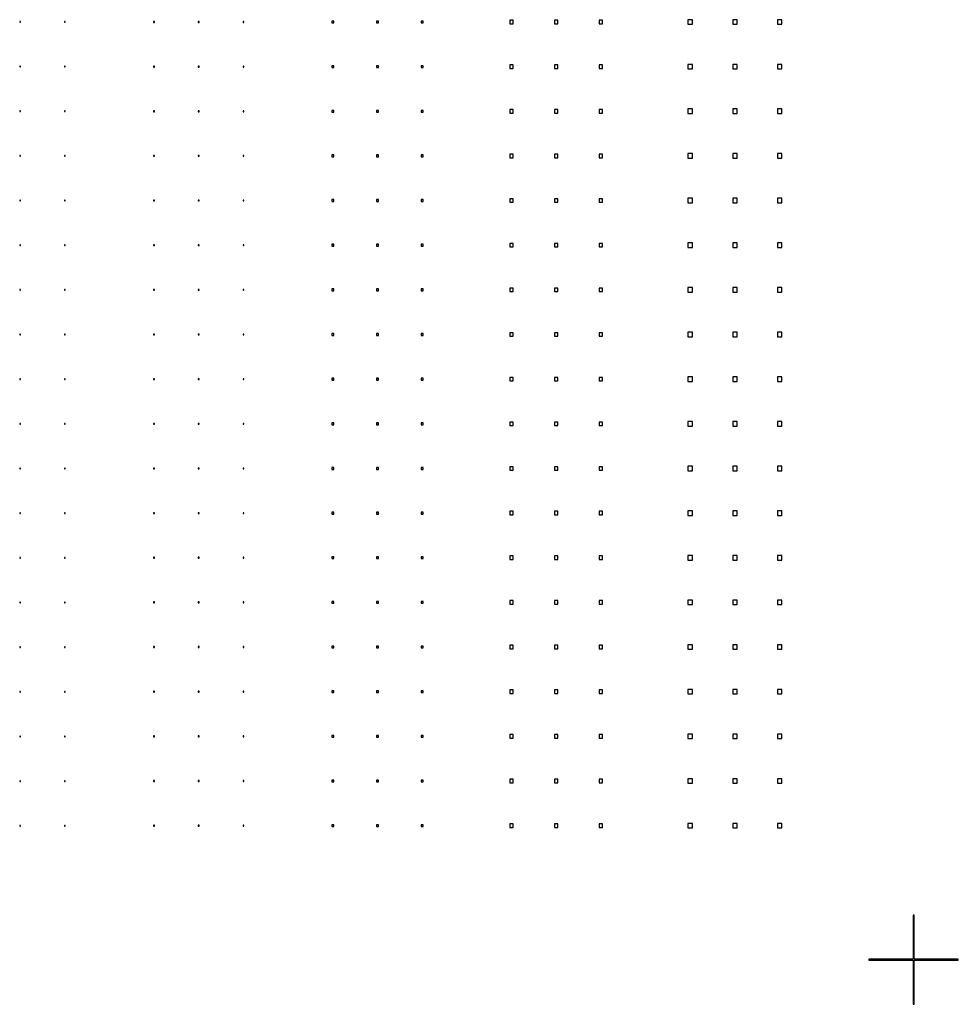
# Model space of a CAD drawing. Extents: x -5117 to 5117, y -2981 to 8396.
# Drawn here: x 2617 to 5117, y -2981 to -357 of the extents above; entities that cross this region are included whole.
import ezdxf

# ---------------------------------------------------------------- set-up
doc = ezdxf.new("R2010")
doc.units = 0
doc.layers.get('0').update_dxf_attribs({"linetype": 'CONTINUOUS'})

msp = doc.modelspace()

# ---------------------------------------------------------------- linework, layer by layer
at = {"color": 7}
for points in [[(2619.10931, -361.523881), (2617.205195, -361.523881), (2617.205195, -363.427995), (2619.10931, -363.427995)], [(2738.116457, -361.523881), (2736.212343, -361.523881), (2736.212343, -363.427995), (2738.116457, -363.427995)], [(2976.368767, -361.285866), (2973.988624, -361.285866), (2973.988624, -363.666009), (2976.368767, -363.666009)], [(3095.375915, -361.285866), (3092.995772, -361.285866), (3092.995772, -363.666009), (3095.375915, -363.666009)], [(3214.383063, -361.285866), (3212.00292, -361.285866), (3212.00292, -363.666009), (3214.383063, -363.666009)], [(3453.58743, -360.095795), (3448.827144, -360.095795), (3448.827144, -364.856081), (3453.58743, -364.856081)], [(3572.594578, -360.095795), (3567.834292, -360.095795), (3567.834292, -364.856081), (3572.594578, -364.856081)], [(3691.601726, -360.095795), (3686.84144, -360.095795), (3686.84144, -364.856081), (3691.601726, -364.856081)], [(3931.996165, -357.715652), (3922.475593, -357.715652), (3922.475593, -367.236224), (3931.996165, -367.236224)], [(4051.003312, -357.715652), (4041.482741, -357.715652), (4041.482741, -367.236224), (4051.003312, -367.236224)], [(4170.01046, -357.715652), (4160.489888, -357.715652), (4160.489888, -367.236224), (4170.01046, -367.236224)], [(4409.214827, -356.52558), (4397.314113, -356.52558), (4397.314113, -368.426295), (4409.214827, -368.426295)], [(4528.221975, -356.52558), (4516.32126, -356.52558), (4516.32126, -368.426295), (4528.221975, -368.426295)], [(4647.229123, -356.52558), (4635.328408, -356.52558), (4635.328408, -368.426295), (4647.229123, -368.426295)], [(2619.10931, -480.531028), (2617.205195, -480.531028), (2617.205195, -482.435143), (2619.10931, -482.435143)], [(2738.116457, -480.531028), (2736.212343, -480.531028), (2736.212343, -482.435143), (2738.116457, -482.435143)], [(2976.368767, -480.293014), (2973.988624, -480.293014), (2973.988624, -482.673157), (2976.368767, -482.673157)], [(3095.375915, -480.293014), (3092.995772, -480.293014), (3092.995772, -482.673157), (3095.375915, -482.673157)], [(3214.383063, -480.293014), (3212.00292, -480.293014), (3212.00292, -482.673157), (3214.383063, -482.673157)], [(3453.58743, -479.102943), (3448.827144, -479.102943), (3448.827144, -483.863229), (3453.58743, -483.863229)], [(3572.594578, -479.102943), (3567.834292, -479.102943), (3567.834292, -483.863229), (3572.594578, -483.863229)], [(3691.601726, -479.102943), (3686.84144, -479.102943), (3686.84144, -483.863229), (3691.601726, -483.863229)], [(3931.996165, -476.7228), (3922.475593, -476.7228), (3922.475593, -486.243372), (3931.996165, -486.243372)], [(4051.003312, -476.7228), (4041.482741, -476.7228), (4041.482741, -486.243372), (4051.003312, -486.243372)], [(4170.01046, -476.7228), (4160.489888, -476.7228), (4160.489888, -486.243372), (4170.01046, -486.243372)], [(4409.214827, -475.532728), (4397.314113, -475.532728), (4397.314113, -487.433443), (4409.214827, -487.433443)], [(4528.221975, -475.532728), (4516.32126, -475.532728), (4516.32126, -487.433443), (4528.221975, -487.433443)], [(4647.229123, -475.532728), (4635.328408, -475.532728), (4635.328408, -487.433443), (4647.229123, -487.433443)], [(2619.10931, -599.538176), (2617.205195, -599.538176), (2617.205195, -601.442291), (2619.10931, -601.442291)], [(2738.116457, -599.538176), (2736.212343, -599.538176), (2736.212343, -601.442291), (2738.116457, -601.442291)], [(2976.368767, -599.300162), (2973.988624, -599.300162), (2973.988624, -601.680305), (2976.368767, -601.680305)], [(3095.375915, -599.300162), (3092.995772, -599.300162), (3092.995772, -601.680305), (3095.375915, -601.680305)], [(3214.383063, -599.300162), (3212.00292, -599.300162), (3212.00292, -601.680305), (3214.383063, -601.680305)], [(3453.58743, -598.110091), (3448.827144, -598.110091), (3448.827144, -602.870376), (3453.58743, -602.870376)], [(3572.594578, -598.110091), (3567.834292, -598.110091), (3567.834292, -602.870376), (3572.594578, -602.870376)], [(3691.601726, -598.110091), (3686.84144, -598.110091), (3686.84144, -602.870376), (3691.601726, -602.870376)], [(3931.996165, -595.729948), (3922.475593, -595.729948), (3922.475593, -605.250519), (3931.996165, -605.250519)], [(4051.003312, -595.729948), (4041.482741, -595.729948), (4041.482741, -605.250519), (4051.003312, -605.250519)], [(4170.01046, -595.729948), (4160.489888, -595.729948), (4160.489888, -605.250519), (4170.01046, -605.250519)], [(4409.214827, -594.539876), (4397.314113, -594.539876), (4397.314113, -606.440591), (4409.214827, -606.440591)], [(4528.221975, -594.539876), (4516.32126, -594.539876), (4516.32126, -606.440591), (4528.221975, -606.440591)], [(4647.229123, -594.539876), (4635.328408, -594.539876), (4635.328408, -606.440591), (4647.229123, -606.440591)], [(2619.10931, -718.545324), (2617.205195, -718.545324), (2617.205195, -720.449438), (2619.10931, -720.449438)], [(2738.116457, -718.545324), (2736.212343, -718.545324), (2736.212343, -720.449438), (2738.116457, -720.449438)], [(2976.368767, -718.30731), (2973.988624, -718.30731), (2973.988624, -720.687453), (2976.368767, -720.687453)], [(3095.375915, -718.30731), (3092.995772, -718.30731), (3092.995772, -720.687453), (3095.375915, -720.687453)], [(3214.383063, -718.30731), (3212.00292, -718.30731), (3212.00292, -720.687453), (3214.383063, -720.687453)], [(3453.58743, -717.117238), (3448.827144, -717.117238), (3448.827144, -721.877524), (3453.58743, -721.877524)], [(3572.594578, -717.117238), (3567.834292, -717.117238), (3567.834292, -721.877524), (3572.594578, -721.877524)], [(3691.601726, -717.117238), (3686.84144, -717.117238), (3686.84144, -721.877524), (3691.601726, -721.877524)], [(3931.996165, -714.737095), (3922.475593, -714.737095), (3922.475593, -724.257667), (3931.996165, -724.257667)], [(4051.003312, -714.737095), (4041.482741, -714.737095), (4041.482741, -724.257667), (4051.003312, -724.257667)], [(4170.01046, -714.737095), (4160.489888, -714.737095), (4160.489888, -724.257667), (4170.01046, -724.257667)], [(4409.214827, -713.547024), (4397.314113, -713.547024), (4397.314113, -725.447739), (4409.214827, -725.447739)], [(4528.221975, -713.547024), (4516.32126, -713.547024), (4516.32126, -725.447739), (4528.221975, -725.447739)], [(4647.229123, -713.547024), (4635.328408, -713.547024), (4635.328408, -725.447739), (4647.229123, -725.447739)], [(2619.10931, -837.552472), (2617.205195, -837.552472), (2617.205195, -839.456586), (2619.10931, -839.456586)], [(2738.116457, -837.552472), (2736.212343, -837.552472), (2736.212343, -839.456586), (2738.116457, -839.456586)], [(2976.368767, -837.314458), (2973.988624, -837.314458), (2973.988624, -839.694601), (2976.368767, -839.694601)], [(3095.375915, -837.314458), (3092.995772, -837.314458), (3092.995772, -839.694601), (3095.375915, -839.694601)], [(3214.383063, -837.314458), (3212.00292, -837.314458), (3212.00292, -839.694601), (3214.383063, -839.694601)], [(3453.58743, -836.124386), (3448.827144, -836.124386), (3448.827144, -840.884672), (3453.58743, -840.884672)], [(3572.594578, -836.124386), (3567.834292, -836.124386), (3567.834292, -840.884672), (3572.594578, -840.884672)], [(3691.601726, -836.124386), (3686.84144, -836.124386), (3686.84144, -840.884672), (3691.601726, -840.884672)], [(3931.996165, -833.744243), (3922.475593, -833.744243), (3922.475593, -843.264815), (3931.996165, -843.264815)], [(4051.003312, -833.744243), (4041.482741, -833.744243), (4041.482741, -843.264815), (4051.003312, -843.264815)], [(4170.01046, -833.744243), (4160.489888, -833.744243), (4160.489888, -843.264815), (4170.01046, -843.264815)], [(4409.214827, -832.554172), (4397.314113, -832.554172), (4397.314113, -844.454887), (4409.214827, -844.454887)], [(4528.221975, -832.554172), (4516.32126, -832.554172), (4516.32126, -844.454887), (4528.221975, -844.454887)], [(4647.229123, -832.554172), (4635.328408, -832.554172), (4635.328408, -844.454887), (4647.229123, -844.454887)], [(2619.10931, -956.55962), (2617.205195, -956.55962), (2617.205195, -958.463734), (2619.10931, -958.463734)], [(2738.116457, -956.55962), (2736.212343, -956.55962), (2736.212343, -958.463734), (2738.116457, -958.463734)], [(2976.368767, -956.321606), (2973.988624, -956.321606), (2973.988624, -958.701748), (2976.368767, -958.701748)], [(3095.375915, -956.321606), (3092.995772, -956.321606), (3092.995772, -958.701748), (3095.375915, -958.701748)], [(3214.383063, -956.321606), (3212.00292, -956.321606), (3212.00292, -958.701748), (3214.383063, -958.701748)], [(3453.58743, -955.131534), (3448.827144, -955.131534), (3448.827144, -959.89182), (3453.58743, -959.89182)], [(3572.594578, -955.131534), (3567.834292, -955.131534), (3567.834292, -959.89182), (3572.594578, -959.89182)], [(3691.601726, -955.131534), (3686.84144, -955.131534), (3686.84144, -959.89182), (3691.601726, -959.89182)], [(3931.996165, -952.751391), (3922.475593, -952.751391), (3922.475593, -962.271963), (3931.996165, -962.271963)], [(4051.003312, -952.751391), (4041.482741, -952.751391), (4041.482741, -962.271963), (4051.003312, -962.271963)], [(4170.01046, -952.751391), (4160.489888, -952.751391), (4160.489888, -962.271963), (4170.01046, -962.271963)], [(4409.214827, -951.56132), (4397.314113, -951.56132), (4397.314113, -963.462034), (4409.214827, -963.462034)], [(4528.221975, -951.56132), (4516.32126, -951.56132), (4516.32126, -963.462034), (4528.221975, -963.462034)], [(4647.229123, -951.56132), (4635.328408, -951.56132), (4635.328408, -963.462034), (4647.229123, -963.462034)], [(2619.10931, -1075.566768), (2617.205195, -1075.566768), (2617.205195, -1077.470882), (2619.10931, -1077.470882)], [(2738.116457, -1075.566768), (2736.212343, -1075.566768), (2736.212343, -1077.470882), (2738.116457, -1077.470882)], [(2976.368767, -1075.328753), (2973.988624, -1075.328753), (2973.988624, -1077.708896), (2976.368767, -1077.708896)], [(3095.375915, -1075.328753), (3092.995772, -1075.328753), (3092.995772, -1077.708896), (3095.375915, -1077.708896)], [(3214.383063, -1075.328753), (3212.00292, -1075.328753), (3212.00292, -1077.708896), (3214.383063, -1077.708896)], [(3453.58743, -1074.138682), (3448.827144, -1074.138682), (3448.827144, -1078.898968), (3453.58743, -1078.898968)], [(3572.594578, -1074.138682), (3567.834292, -1074.138682), (3567.834292, -1078.898968), (3572.594578, -1078.898968)], [(3691.601726, -1074.138682), (3686.84144, -1074.138682), (3686.84144, -1078.898968), (3691.601726, -1078.898968)], [(3931.996165, -1071.758539), (3922.475593, -1071.758539), (3922.475593, -1081.279111), (3931.996165, -1081.279111)], [(4051.003312, -1071.758539), (4041.482741, -1071.758539), (4041.482741, -1081.279111), (4051.003312, -1081.279111)], [(4170.01046, -1071.758539), (4160.489888, -1071.758539), (4160.489888, -1081.279111), (4170.01046, -1081.279111)], [(4409.214827, -1070.568467), (4397.314113, -1070.568467), (4397.314113, -1082.469182), (4409.214827, -1082.469182)], [(4528.221975, -1070.568467), (4516.32126, -1070.568467), (4516.32126, -1082.469182), (4528.221975, -1082.469182)], [(4647.229123, -1070.568467), (4635.328408, -1070.568467), (4635.328408, -1082.469182), (4647.229123, -1082.469182)], [(2619.10931, -1194.573915), (2617.205195, -1194.573915), (2617.205195, -1196.47803), (2619.10931, -1196.47803)], [(2738.116457, -1194.573915), (2736.212343, -1194.573915), (2736.212343, -1196.47803), (2738.116457, -1196.47803)], [(2976.368767, -1194.335901), (2973.988624, -1194.335901), (2973.988624, -1196.716044), (2976.368767, -1196.716044)], [(3095.375915, -1194.335901), (3092.995772, -1194.335901), (3092.995772, -1196.716044), (3095.375915, -1196.716044)], [(3214.383063, -1194.335901), (3212.00292, -1194.335901), (3212.00292, -1196.716044), (3214.383063, -1196.716044)], [(3453.58743, -1193.14583), (3448.827144, -1193.14583), (3448.827144, -1197.906116), (3453.58743, -1197.906116)], [(3572.594578, -1193.14583), (3567.834292, -1193.14583), (3567.834292, -1197.906116), (3572.594578, -1197.906116)], [(3691.601726, -1193.14583), (3686.84144, -1193.14583), (3686.84144, -1197.906116), (3691.601726, -1197.906116)], [(3931.996165, -1190.765687), (3922.475593, -1190.765687), (3922.475593, -1200.286259), (3931.996165, -1200.286259)], [(4051.003312, -1190.765687), (4041.482741, -1190.765687), (4041.482741, -1200.286259), (4051.003312, -1200.286259)], [(4170.01046, -1190.765687), (4160.489888, -1190.765687), (4160.489888, -1200.286259), (4170.01046, -1200.286259)], [(4409.214827, -1189.575615), (4397.314113, -1189.575615), (4397.314113, -1201.47633), (4409.214827, -1201.47633)], [(4528.221975, -1189.575615), (4516.32126, -1189.575615), (4516.32126, -1201.47633), (4528.221975, -1201.47633)], [(4647.229123, -1189.575615), (4635.328408, -1189.575615), (4635.328408, -1201.47633), (4647.229123, -1201.47633)], [(3931.996165, -1309.772835), (3922.475593, -1309.772835), (3922.475593, -1319.293406), (3931.996165, -1319.293406)], [(4051.003312, -1309.772835), (4041.482741, -1309.772835), (4041.482741, -1319.293406), (4051.003312, -1319.293406)], [(4170.01046, -1309.772835), (4160.489888, -1309.772835), (4160.489888, -1319.293406), (4170.01046, -1319.293406)], [(4409.214827, -1308.582763), (4397.314113, -1308.582763), (4397.314113, -1320.483478), (4409.214827, -1320.483478)], [(4528.221975, -1308.582763), (4516.32126, -1308.582763), (4516.32126, -1320.483478), (4528.221975, -1320.483478)], [(4647.229123, -1308.582763), (4635.328408, -1308.582763), (4635.328408, -1320.483478), (4647.229123, -1320.483478)], [(2619.10931, -1313.581063), (2617.205195, -1313.581063), (2617.205195, -1315.485178), (2619.10931, -1315.485178)], [(2738.116457, -1313.581063), (2736.212343, -1313.581063), (2736.212343, -1315.485178), (2738.116457, -1315.485178)], [(2976.368767, -1313.343049), (2973.988624, -1313.343049), (2973.988624, -1315.723192), (2976.368767, -1315.723192)], [(3095.375915, -1313.343049), (3092.995772, -1313.343049), (3092.995772, -1315.723192), (3095.375915, -1315.723192)], [(3214.383063, -1313.343049), (3212.00292, -1313.343049), (3212.00292, -1315.723192), (3214.383063, -1315.723192)], [(3453.58743, -1312.152978), (3448.827144, -1312.152978), (3448.827144, -1316.913263), (3453.58743, -1316.913263)], [(3572.594578, -1312.152978), (3567.834292, -1312.152978), (3567.834292, -1316.913263), (3572.594578, -1316.913263)], [(3691.601726, -1312.152978), (3686.84144, -1312.152978), (3686.84144, -1316.913263), (3691.601726, -1316.913263)], [(2619.10931, -1432.588211), (2617.205195, -1432.588211), (2617.205195, -1434.492326), (2619.10931, -1434.492326)], [(2738.116457, -1432.588211), (2736.212343, -1432.588211), (2736.212343, -1434.492326), (2738.116457, -1434.492326)], [(2976.368767, -1432.350197), (2973.988624, -1432.350197), (2973.988624, -1434.73034), (2976.368767, -1434.73034)], [(3095.375915, -1432.350197), (3092.995772, -1432.350197), (3092.995772, -1434.73034), (3095.375915, -1434.73034)], [(3214.383063, -1432.350197), (3212.00292, -1432.350197), (3212.00292, -1434.73034), (3214.383063, -1434.73034)], [(3453.58743, -1431.160125), (3448.827144, -1431.160125), (3448.827144, -1435.920411), (3453.58743, -1435.920411)], [(3572.594578, -1431.160125), (3567.834292, -1431.160125), (3567.834292, -1435.920411), (3572.594578, -1435.920411)], [(3691.601726, -1431.160125), (3686.84144, -1431.160125), (3686.84144, -1435.920411), (3691.601726, -1435.920411)], [(3931.996165, -1428.779982), (3922.475593, -1428.779982), (3922.475593, -1438.300554), (3931.996165, -1438.300554)], [(4051.003312, -1428.779982), (4041.482741, -1428.779982), (4041.482741, -1438.300554), (4051.003312, -1438.300554)], [(4170.01046, -1428.779982), (4160.489888, -1428.779982), (4160.489888, -1438.300554), (4170.01046, -1438.300554)], [(4409.214827, -1427.589911), (4397.314113, -1427.589911), (4397.314113, -1439.490626), (4409.214827, -1439.490626)], [(4528.221975, -1427.589911), (4516.32126, -1427.589911), (4516.32126, -1439.490626), (4528.221975, -1439.490626)], [(4647.229123, -1427.589911), (4635.328408, -1427.589911), (4635.328408, -1439.490626), (4647.229123, -1439.490626)], [(3931.996165, -1547.78713), (3922.475593, -1547.78713), (3922.475593, -1557.307702), (3931.996165, -1557.307702)], [(4051.003312, -1547.78713), (4041.482741, -1547.78713), (4041.482741, -1557.307702), (4051.003312, -1557.307702)], [(4170.01046, -1547.78713), (4160.489888, -1547.78713), (4160.489888, -1557.307702), (4170.01046, -1557.307702)], [(4409.214827, -1546.597059), (4397.314113, -1546.597059), (4397.314113, -1558.497774), (4409.214827, -1558.497774)], [(4528.221975, -1546.597059), (4516.32126, -1546.597059), (4516.32126, -1558.497774), (4528.221975, -1558.497774)], [(4647.229123, -1546.597059), (4635.328408, -1546.597059), (4635.328408, -1558.497774), (4647.229123, -1558.497774)], [(2619.10931, -1551.595359), (2617.205195, -1551.595359), (2617.205195, -1553.499473), (2619.10931, -1553.499473)], [(2738.116457, -1551.595359), (2736.212343, -1551.595359), (2736.212343, -1553.499473), (2738.116457, -1553.499473)], [(2976.368767, -1551.357345), (2973.988624, -1551.357345), (2973.988624, -1553.737488), (2976.368767, -1553.737488)], [(3095.375915, -1551.357345), (3092.995772, -1551.357345), (3092.995772, -1553.737488), (3095.375915, -1553.737488)], [(3214.383063, -1551.357345), (3212.00292, -1551.357345), (3212.00292, -1553.737488), (3214.383063, -1553.737488)], [(3453.58743, -1550.167273), (3448.827144, -1550.167273), (3448.827144, -1554.927559), (3453.58743, -1554.927559)], [(3572.594578, -1550.167273), (3567.834292, -1550.167273), (3567.834292, -1554.927559), (3572.594578, -1554.927559)], [(3691.601726, -1550.167273), (3686.84144, -1550.167273), (3686.84144, -1554.927559), (3691.601726, -1554.927559)], [(2619.10931, -1670.602507), (2617.205195, -1670.602507), (2617.205195, -1672.506621), (2619.10931, -1672.506621)], [(2738.116457, -1670.602507), (2736.212343, -1670.602507), (2736.212343, -1672.506621), (2738.116457, -1672.506621)], [(2976.368767, -1670.364493), (2973.988624, -1670.364493), (2973.988624, -1672.744635), (2976.368767, -1672.744635)], [(3095.375915, -1670.364493), (3092.995772, -1670.364493), (3092.995772, -1672.744635), (3095.375915, -1672.744635)], [(3214.383063, -1670.364493), (3212.00292, -1670.364493), (3212.00292, -1672.744635), (3214.383063, -1672.744635)], [(3453.58743, -1669.174421), (3448.827144, -1669.174421), (3448.827144, -1673.934707), (3453.58743, -1673.934707)], [(3572.594578, -1669.174421), (3567.834292, -1669.174421), (3567.834292, -1673.934707), (3572.594578, -1673.934707)], [(3691.601726, -1669.174421), (3686.84144, -1669.174421), (3686.84144, -1673.934707), (3691.601726, -1673.934707)], [(3931.996165, -1666.794278), (3922.475593, -1666.794278), (3922.475593, -1676.31485), (3931.996165, -1676.31485)], [(4051.003312, -1666.794278), (4041.482741, -1666.794278), (4041.482741, -1676.31485), (4051.003312, -1676.31485)], [(4170.01046, -1666.794278), (4160.489888, -1666.794278), (4160.489888, -1676.31485), (4170.01046, -1676.31485)], [(4409.214827, -1665.604207), (4397.314113, -1665.604207), (4397.314113, -1677.504921), (4409.214827, -1677.504921)], [(4528.221975, -1665.604207), (4516.32126, -1665.604207), (4516.32126, -1677.504921), (4528.221975, -1677.504921)], [(4647.229123, -1665.604207), (4635.328408, -1665.604207), (4635.328408, -1677.504921), (4647.229123, -1677.504921)], [(2619.10931, -1789.609655), (2617.205195, -1789.609655), (2617.205195, -1791.513769), (2619.10931, -1791.513769)], [(2738.116457, -1789.609655), (2736.212343, -1789.609655), (2736.212343, -1791.513769), (2738.116457, -1791.513769)], [(2976.368767, -1789.37164), (2973.988624, -1789.37164), (2973.988624, -1791.751783), (2976.368767, -1791.751783)], [(3095.375915, -1789.37164), (3092.995772, -1789.37164), (3092.995772, -1791.751783), (3095.375915, -1791.751783)], [(3214.383063, -1789.37164), (3212.00292, -1789.37164), (3212.00292, -1791.751783), (3214.383063, -1791.751783)], [(3453.58743, -1788.181569), (3448.827144, -1788.181569), (3448.827144, -1792.941855), (3453.58743, -1792.941855)], [(3572.594578, -1788.181569), (3567.834292, -1788.181569), (3567.834292, -1792.941855), (3572.594578, -1792.941855)], [(3691.601726, -1788.181569), (3686.84144, -1788.181569), (3686.84144, -1792.941855), (3691.601726, -1792.941855)], [(3931.996165, -1785.801426), (3922.475593, -1785.801426), (3922.475593, -1795.321998), (3931.996165, -1795.321998)], [(4051.003312, -1785.801426), (4041.482741, -1785.801426), (4041.482741, -1795.321998), (4051.003312, -1795.321998)], [(4170.01046, -1785.801426), (4160.489888, -1785.801426), (4160.489888, -1795.321998), (4170.01046, -1795.321998)], [(4409.214827, -1784.611354), (4397.314113, -1784.611354), (4397.314113, -1796.512069), (4409.214827, -1796.512069)], [(4528.221975, -1784.611354), (4516.32126, -1784.611354), (4516.32126, -1796.512069), (4528.221975, -1796.512069)], [(4647.229123, -1784.611354), (4635.328408, -1784.611354), (4635.328408, -1796.512069), (4647.229123, -1796.512069)], [(2619.10931, -1908.616803), (2617.205195, -1908.616803), (2617.205195, -1910.520917), (2619.10931, -1910.520917)], [(2738.116457, -1908.616803), (2736.212343, -1908.616803), (2736.212343, -1910.520917), (2738.116457, -1910.520917)], [(2976.368767, -1908.378788), (2973.988624, -1908.378788), (2973.988624, -1910.758931), (2976.368767, -1910.758931)], [(3095.375915, -1908.378788), (3092.995772, -1908.378788), (3092.995772, -1910.758931), (3095.375915, -1910.758931)], [(3214.383063, -1908.378788), (3212.00292, -1908.378788), (3212.00292, -1910.758931), (3214.383063, -1910.758931)], [(3453.58743, -1907.188717), (3448.827144, -1907.188717), (3448.827144, -1911.949003), (3453.58743, -1911.949003)], [(3572.594578, -1907.188717), (3567.834292, -1907.188717), (3567.834292, -1911.949003), (3572.594578, -1911.949003)], [(3691.601726, -1907.188717), (3686.84144, -1907.188717), (3686.84144, -1911.949003), (3691.601726, -1911.949003)], [(3931.996165, -1904.808574), (3922.475593, -1904.808574), (3922.475593, -1914.329146), (3931.996165, -1914.329146)], [(4051.003312, -1904.808574), (4041.482741, -1904.808574), (4041.482741, -1914.329146), (4051.003312, -1914.329146)], [(4170.01046, -1904.808574), (4160.489888, -1904.808574), (4160.489888, -1914.329146), (4170.01046, -1914.329146)], [(4409.214827, -1903.618502), (4397.314113, -1903.618502), (4397.314113, -1915.519217), (4409.214827, -1915.519217)], [(4528.221975, -1903.618502), (4516.32126, -1903.618502), (4516.32126, -1915.519217), (4528.221975, -1915.519217)], [(4647.229123, -1903.618502), (4635.328408, -1903.618502), (4635.328408, -1915.519217), (4647.229123, -1915.519217)], [(2619.10931, -2027.62395), (2617.205195, -2027.62395), (2617.205195, -2029.528065), (2619.10931, -2029.528065)], [(2738.116457, -2027.62395), (2736.212343, -2027.62395), (2736.212343, -2029.528065), (2738.116457, -2029.528065)], [(2976.368767, -2027.385936), (2973.988624, -2027.385936), (2973.988624, -2029.766079), (2976.368767, -2029.766079)], [(3095.375915, -2027.385936), (3092.995772, -2027.385936), (3092.995772, -2029.766079), (3095.375915, -2029.766079)], [(3214.383063, -2027.385936), (3212.00292, -2027.385936), (3212.00292, -2029.766079), (3214.383063, -2029.766079)], [(3453.58743, -2026.195865), (3448.827144, -2026.195865), (3448.827144, -2030.95615), (3453.58743, -2030.95615)], [(3572.594578, -2026.195865), (3567.834292, -2026.195865), (3567.834292, -2030.95615), (3572.594578, -2030.95615)], [(3691.601726, -2026.195865), (3686.84144, -2026.195865), (3686.84144, -2030.95615), (3691.601726, -2030.95615)], [(3931.996165, -2023.815722), (3922.475593, -2023.815722), (3922.475593, -2033.336293), (3931.996165, -2033.336293)], [(4051.003312, -2023.815722), (4041.482741, -2023.815722), (4041.482741, -2033.336293), (4051.003312, -2033.336293)], [(4170.01046, -2023.815722), (4160.489888, -2023.815722), (4160.489888, -2033.336293), (4170.01046, -2033.336293)], [(4409.214827, -2022.62565), (4397.314113, -2022.62565), (4397.314113, -2034.526365), (4409.214827, -2034.526365)], [(4528.221975, -2022.62565), (4516.32126, -2022.62565), (4516.32126, -2034.526365), (4528.221975, -2034.526365)], [(4647.229123, -2022.62565), (4635.328408, -2022.62565), (4635.328408, -2034.526365), (4647.229123, -2034.526365)], [(2619.10931, -2146.631098), (2617.205195, -2146.631098), (2617.205195, -2148.535213), (2619.10931, -2148.535213)], [(2738.116457, -2146.631098), (2736.212343, -2146.631098), (2736.212343, -2148.535213), (2738.116457, -2148.535213)], [(2976.368767, -2146.393084), (2973.988624, -2146.393084), (2973.988624, -2148.773227), (2976.368767, -2148.773227)], [(3095.375915, -2146.393084), (3092.995772, -2146.393084), (3092.995772, -2148.773227), (3095.375915, -2148.773227)], [(3214.383063, -2146.393084), (3212.00292, -2146.393084), (3212.00292, -2148.773227), (3214.383063, -2148.773227)], [(3453.58743, -2145.203012), (3448.827144, -2145.203012), (3448.827144, -2149.963298), (3453.58743, -2149.963298)], [(3572.594578, -2145.203012), (3567.834292, -2145.203012), (3567.834292, -2149.963298), (3572.594578, -2149.963298)], [(3691.601726, -2145.203012), (3686.84144, -2145.203012), (3686.84144, -2149.963298), (3691.601726, -2149.963298)], [(3931.996165, -2142.822869), (3922.475593, -2142.822869), (3922.475593, -2152.343441), (3931.996165, -2152.343441)], [(4051.003312, -2142.822869), (4041.482741, -2142.822869), (4041.482741, -2152.343441), (4051.003312, -2152.343441)], [(4170.01046, -2142.822869), (4160.489888, -2142.822869), (4160.489888, -2152.343441), (4170.01046, -2152.343441)], [(4409.214827, -2141.632798), (4397.314113, -2141.632798), (4397.314113, -2153.533513), (4409.214827, -2153.533513)], [(4528.221975, -2141.632798), (4516.32126, -2141.632798), (4516.32126, -2153.533513), (4528.221975, -2153.533513)], [(4647.229123, -2141.632798), (4635.328408, -2141.632798), (4635.328408, -2153.533513), (4647.229123, -2153.533513)], [(2619.10931, -2265.638246), (2617.205195, -2265.638246), (2617.205195, -2267.54236), (2619.10931, -2267.54236)], [(2738.116457, -2265.638246), (2736.212343, -2265.638246), (2736.212343, -2267.54236), (2738.116457, -2267.54236)], [(2976.368767, -2265.400232), (2973.988624, -2265.400232), (2973.988624, -2267.780375), (2976.368767, -2267.780375)], [(3095.375915, -2265.400232), (3092.995772, -2265.400232), (3092.995772, -2267.780375), (3095.375915, -2267.780375)], [(3214.383063, -2265.400232), (3212.00292, -2265.400232), (3212.00292, -2267.780375), (3214.383063, -2267.780375)], [(3453.58743, -2264.21016), (3448.827144, -2264.21016), (3448.827144, -2268.970446), (3453.58743, -2268.970446)], [(3572.594578, -2264.21016), (3567.834292, -2264.21016), (3567.834292, -2268.970446), (3572.594578, -2268.970446)], [(3691.601726, -2264.21016), (3686.84144, -2264.21016), (3686.84144, -2268.970446), (3691.601726, -2268.970446)], [(3931.996165, -2261.830017), (3922.475593, -2261.830017), (3922.475593, -2271.350589), (3931.996165, -2271.350589)], [(4051.003312, -2261.830017), (4041.482741, -2261.830017), (4041.482741, -2271.350589), (4051.003312, -2271.350589)], [(4170.01046, -2261.830017), (4160.489888, -2261.830017), (4160.489888, -2271.350589), (4170.01046, -2271.350589)], [(4409.214827, -2260.639946), (4397.314113, -2260.639946), (4397.314113, -2272.540661), (4409.214827, -2272.540661)], [(4528.221975, -2260.639946), (4516.32126, -2260.639946), (4516.32126, -2272.540661), (4528.221975, -2272.540661)], [(4647.229123, -2260.639946), (4635.328408, -2260.639946), (4635.328408, -2272.540661), (4647.229123, -2272.540661)], [(2619.10931, -2384.645394), (2617.205195, -2384.645394), (2617.205195, -2386.549508), (2619.10931, -2386.549508)], [(2738.116457, -2384.645394), (2736.212343, -2384.645394), (2736.212343, -2386.549508), (2738.116457, -2386.549508)], [(2976.368767, -2384.40738), (2973.988624, -2384.40738), (2973.988624, -2386.787523), (2976.368767, -2386.787523)], [(3095.375915, -2384.40738), (3092.995772, -2384.40738), (3092.995772, -2386.787523), (3095.375915, -2386.787523)], [(3214.383063, -2384.40738), (3212.00292, -2384.40738), (3212.00292, -2386.787523), (3214.383063, -2386.787523)], [(3453.58743, -2383.217308), (3448.827144, -2383.217308), (3448.827144, -2387.977594), (3453.58743, -2387.977594)], [(3572.594578, -2383.217308), (3567.834292, -2383.217308), (3567.834292, -2387.977594), (3572.594578, -2387.977594)], [(3691.601726, -2383.217308), (3686.84144, -2383.217308), (3686.84144, -2387.977594), (3691.601726, -2387.977594)], [(3931.996165, -2380.837165), (3922.475593, -2380.837165), (3922.475593, -2390.357737), (3931.996165, -2390.357737)], [(4051.003312, -2380.837165), (4041.482741, -2380.837165), (4041.482741, -2390.357737), (4051.003312, -2390.357737)], [(4170.01046, -2380.837165), (4160.489888, -2380.837165), (4160.489888, -2390.357737), (4170.01046, -2390.357737)], [(4409.214827, -2379.647094), (4397.314113, -2379.647094), (4397.314113, -2391.547808), (4409.214827, -2391.547808)], [(4528.221975, -2379.647094), (4516.32126, -2379.647094), (4516.32126, -2391.547808), (4528.221975, -2391.547808)], [(4647.229123, -2379.647094), (4635.328408, -2379.647094), (4635.328408, -2391.547808), (4647.229123, -2391.547808)], [(2619.10931, -2503.652542), (2617.205195, -2503.652542), (2617.205195, -2505.556656), (2619.10931, -2505.556656)], [(2738.116457, -2503.652542), (2736.212343, -2503.652542), (2736.212343, -2505.556656), (2738.116457, -2505.556656)], [(2976.368767, -2503.414527), (2973.988624, -2503.414527), (2973.988624, -2505.79467), (2976.368767, -2505.79467)], [(3095.375915, -2503.414527), (3092.995772, -2503.414527), (3092.995772, -2505.79467), (3095.375915, -2505.79467)], [(3214.383063, -2503.414527), (3212.00292, -2503.414527), (3212.00292, -2505.79467), (3214.383063, -2505.79467)], [(3453.58743, -2502.224456), (3448.827144, -2502.224456), (3448.827144, -2506.984742), (3453.58743, -2506.984742)], [(3572.594578, -2502.224456), (3567.834292, -2502.224456), (3567.834292, -2506.984742), (3572.594578, -2506.984742)], [(3691.601726, -2502.224456), (3686.84144, -2502.224456), (3686.84144, -2506.984742), (3691.601726, -2506.984742)], [(3931.996165, -2499.844313), (3922.475593, -2499.844313), (3922.475593, -2509.364885), (3931.996165, -2509.364885)], [(4051.003312, -2499.844313), (4041.482741, -2499.844313), (4041.482741, -2509.364885), (4051.003312, -2509.364885)], [(4170.01046, -2499.844313), (4160.489888, -2499.844313), (4160.489888, -2509.364885), (4170.01046, -2509.364885)], [(4409.214827, -2498.654241), (4397.314113, -2498.654241), (4397.314113, -2510.554956), (4409.214827, -2510.554956)], [(4528.221975, -2498.654241), (4516.32126, -2498.654241), (4516.32126, -2510.554956), (4528.221975, -2510.554956)], [(4647.229123, -2498.654241), (4635.328408, -2498.654241), (4635.328408, -2510.554956), (4647.229123, -2510.554956)], [(4999.490281, -2862.816114), (5117.307357, -2862.816114), (5117.307357, -2860.435971), (4999.490281, -2860.435971), (4999.490281, -2742.618895), (4997.110138, -2742.618895), (4997.110138, -2860.435971), (4879.293061, -2860.435971), (4879.293061, -2862.816114), (4997.110138, -2862.816114), (4997.110138, -2980.63319), (4999.490281, -2980.63319)]]:
    msp.add_lwpolyline(points, close=True, dxfattribs=at)

doc.saveas('drawing.dxf')
